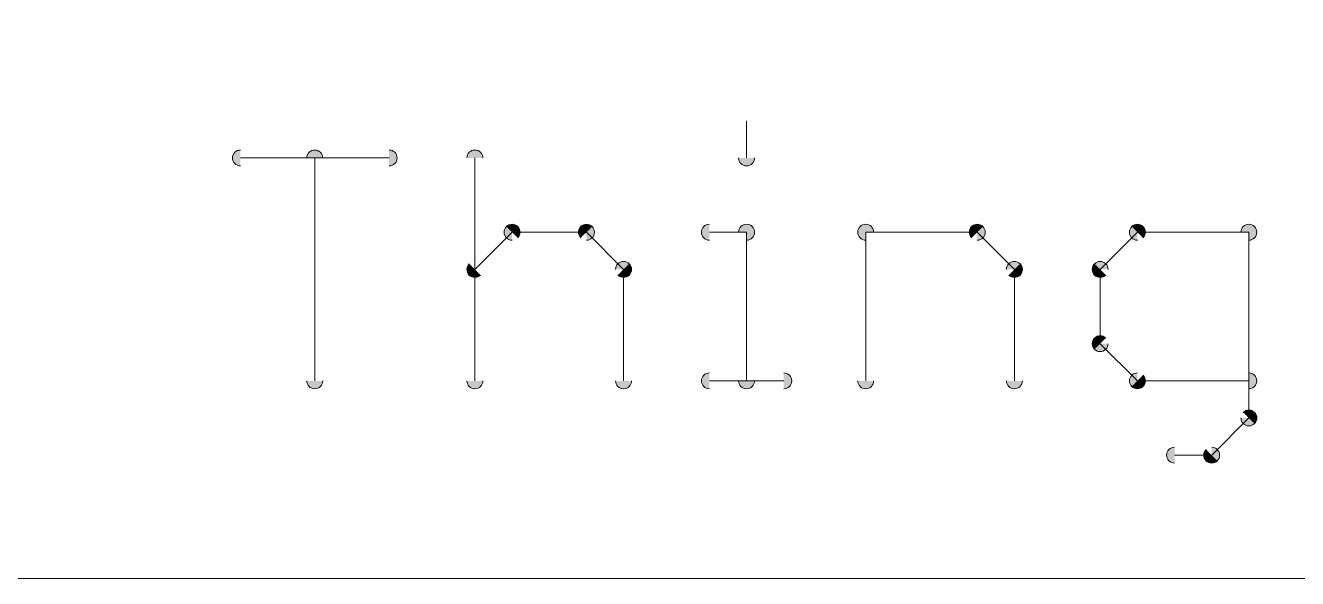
# Model space of a CAD drawing. Header units: inches. Extents: x 30.7 to 71.3, y 18.2 to 83.4.
# Drawn here: x 37.92 to 45.16, y 18.16 to 21.32 of the extents above; entities that cross this region are included whole.
import ezdxf

# ---------------------------------------------------------------- set-up
doc = ezdxf.new("R2010")
doc.units = ezdxf.units.IN
doc.header["$MEASUREMENT"] = 0
doc.layers.add('board outline', color=7, linetype='Continuous')
doc.layers.add('Layer 7', color=7, linetype='Continuous')

# ---------------------------------------------------------------- blocks, each defined once
blk = doc.blocks.new('block 53')
at = {"layer": 'Layer 7', "color": 231, "lineweight": 9, "true_color": 0xf78bb7}
blk.add_lwpolyline([(39.5645, 19.2892), (39.5645, 20.5599)], dxfattribs=at)
blk = doc.blocks.new('block 54')
at = {"layer": 'Layer 7', "true_color": 0xf78bb7}
h = blk.add_hatch(color=231, dxfattribs=at)
h.dxf.hatch_style = 2
edge = h.paths.add_edge_path()
edge.add_spline(control_points=[(39.6098, 20.5599), (39.6098, 20.5849), (39.5895, 20.6052), (39.5645, 20.6052), (39.5395, 20.6052), (39.5192, 20.5849), (39.5192, 20.5599)], knot_values=[0, 0, 0, 0, 0.352778, 0.352778, 0.352778, 0.705556, 0.705556, 0.705556, 0.705556], degree=3, periodic=0)
edge.add_line((39.5192, 20.5599), (39.6098, 20.5599))
at = {"layer": 'Layer 7', "color": 231, "lineweight": 9, "true_color": 0xf78bb7}
blk.add_open_spline([(39.6098, 20.5599), (39.6098, 20.5849), (39.5895, 20.6052), (39.5645, 20.6052), (39.5395, 20.6052), (39.5192, 20.5849), (39.5192, 20.5599)], degree=3, knots=[0, 0, 0, 0, 1, 1, 1, 2, 2, 2, 2], dxfattribs=at)
blk = doc.blocks.new('block 55')
at = {"layer": 'Layer 7', "true_color": 0xf78bb7}
h = blk.add_hatch(color=231, dxfattribs=at)
h.dxf.hatch_style = 2
edge = h.paths.add_edge_path()
edge.add_spline(control_points=[(39.5192, 19.2892), (39.5192, 19.2642), (39.5395, 19.2439), (39.5645, 19.2439), (39.5895, 19.2439), (39.6098, 19.2642), (39.6098, 19.2892)], knot_values=[0, 0, 0, 0, 0.352778, 0.352778, 0.352778, 0.705556, 0.705556, 0.705556, 0.705556], degree=3, periodic=0)
edge.add_line((39.6098, 19.2892), (39.5192, 19.2892))
at = {"layer": 'Layer 7', "color": 231, "lineweight": 9, "true_color": 0xf78bb7}
blk.add_open_spline([(39.5192, 19.2892), (39.5192, 19.2642), (39.5395, 19.2439), (39.5645, 19.2439), (39.5895, 19.2439), (39.6098, 19.2642), (39.6098, 19.2892)], degree=3, knots=[0, 0, 0, 0, 1, 1, 1, 2, 2, 2, 2], dxfattribs=at)
blk = doc.blocks.new('block 56')
at = {"layer": 'Layer 7', "color": 231, "lineweight": 9, "true_color": 0xf78bb7}
blk.add_lwpolyline([(39.1409, 20.5599), (39.9881, 20.5599)], dxfattribs=at)
blk = doc.blocks.new('block 57')
at = {"layer": 'Layer 7', "true_color": 0xf78bb7}
h = blk.add_hatch(color=231, dxfattribs=at)
h.dxf.hatch_style = 2
edge = h.paths.add_edge_path()
edge.add_spline(control_points=[(39.9881, 20.5145), (40.0131, 20.5145), (40.0334, 20.5348), (40.0334, 20.5599), (40.0334, 20.5849), (40.0131, 20.6052), (39.9881, 20.6052)], knot_values=[0, 0, 0, 0, 0.352778, 0.352778, 0.352778, 0.705556, 0.705556, 0.705556, 0.705556], degree=3, periodic=0)
edge.add_line((39.9881, 20.6052), (39.9881, 20.5145))
at = {"layer": 'Layer 7', "color": 231, "lineweight": 9, "true_color": 0xf78bb7}
blk.add_open_spline([(39.9881, 20.5145), (40.0131, 20.5145), (40.0334, 20.5348), (40.0334, 20.5599), (40.0334, 20.5849), (40.0131, 20.6052), (39.9881, 20.6052)], degree=3, knots=[0, 0, 0, 0, 1, 1, 1, 2, 2, 2, 2], dxfattribs=at)
blk = doc.blocks.new('block 58')
at = {"layer": 'Layer 7', "true_color": 0xf78bb7}
h = blk.add_hatch(color=231, dxfattribs=at)
h.dxf.hatch_style = 2
edge = h.paths.add_edge_path()
edge.add_spline(control_points=[(39.1409, 20.6052), (39.1159, 20.6052), (39.0956, 20.5849), (39.0956, 20.5599), (39.0956, 20.5348), (39.1159, 20.5145), (39.1409, 20.5145)], knot_values=[0, 0, 0, 0, 0.352778, 0.352778, 0.352778, 0.705556, 0.705556, 0.705556, 0.705556], degree=3, periodic=0)
edge.add_line((39.1409, 20.5145), (39.1409, 20.6052))
at = {"layer": 'Layer 7', "color": 231, "lineweight": 9, "true_color": 0xf78bb7}
blk.add_open_spline([(39.1409, 20.6052), (39.1159, 20.6052), (39.0956, 20.5849), (39.0956, 20.5599), (39.0956, 20.5348), (39.1159, 20.5145), (39.1409, 20.5145)], degree=3, knots=[0, 0, 0, 0, 1, 1, 1, 2, 2, 2, 2], dxfattribs=at)
blk = doc.blocks.new('block 59')
at = {"layer": 'Layer 7', "color": 231, "lineweight": 9, "true_color": 0xf78bb7}
blk.add_lwpolyline([(40.4769, 20.5599), (40.4769, 19.2892)], dxfattribs=at)
blk = doc.blocks.new('block 60')
at = {"layer": 'Layer 7', "true_color": 0xf78bb7}
h = blk.add_hatch(color=231, dxfattribs=at)
h.dxf.hatch_style = 2
edge = h.paths.add_edge_path()
edge.add_spline(control_points=[(40.4316, 19.2892), (40.4316, 19.2642), (40.4519, 19.2439), (40.4769, 19.2439), (40.502, 19.2439), (40.5223, 19.2642), (40.5223, 19.2892)], knot_values=[0, 0, 0, 0, 0.352778, 0.352778, 0.352778, 0.705556, 0.705556, 0.705556, 0.705556], degree=3, periodic=0)
edge.add_line((40.5223, 19.2892), (40.4316, 19.2892))
at = {"layer": 'Layer 7', "color": 231, "lineweight": 9, "true_color": 0xf78bb7}
blk.add_open_spline([(40.4316, 19.2892), (40.4316, 19.2642), (40.4519, 19.2439), (40.4769, 19.2439), (40.502, 19.2439), (40.5223, 19.2642), (40.5223, 19.2892)], degree=3, knots=[0, 0, 0, 0, 1, 1, 1, 2, 2, 2, 2], dxfattribs=at)
blk = doc.blocks.new('block 61')
at = {"layer": 'Layer 7', "true_color": 0xf78bb7}
h = blk.add_hatch(color=231, dxfattribs=at)
h.dxf.hatch_style = 2
edge = h.paths.add_edge_path()
edge.add_spline(control_points=[(40.5223, 20.5599), (40.5223, 20.5849), (40.502, 20.6052), (40.4769, 20.6052), (40.4519, 20.6052), (40.4316, 20.5849), (40.4316, 20.5599)], knot_values=[0, 0, 0, 0, 0.352778, 0.352778, 0.352778, 0.705556, 0.705556, 0.705556, 0.705556], degree=3, periodic=0)
edge.add_line((40.4316, 20.5599), (40.5223, 20.5599))
at = {"layer": 'Layer 7', "color": 231, "lineweight": 9, "true_color": 0xf78bb7}
blk.add_open_spline([(40.5223, 20.5599), (40.5223, 20.5849), (40.502, 20.6052), (40.4769, 20.6052), (40.4519, 20.6052), (40.4316, 20.5849), (40.4316, 20.5599)], degree=3, knots=[0, 0, 0, 0, 1, 1, 1, 2, 2, 2, 2], dxfattribs=at)
blk = doc.blocks.new('block 62')
at = {"layer": 'Layer 7', "color": 231, "lineweight": 9, "true_color": 0xf78bb7}
blk.add_lwpolyline([(40.4769, 19.9246), (40.6887, 20.1363)], dxfattribs=at)
blk = doc.blocks.new('block 63')
at = {"layer": 'Layer 7', "true_color": 0xf78bb7}
h = blk.add_hatch(color=231, dxfattribs=at)
h.dxf.hatch_style = 2
edge = h.paths.add_edge_path()
edge.add_spline(control_points=[(40.7208, 20.1042), (40.7385, 20.1219), (40.7385, 20.1507), (40.7208, 20.1684), (40.7031, 20.1861), (40.6744, 20.1861), (40.6567, 20.1684)], knot_values=[0, 0, 0, 0, 0.352778, 0.352778, 0.352778, 0.705556, 0.705556, 0.705556, 0.705556], degree=3, periodic=0)
edge.add_line((40.6567, 20.1684), (40.7208, 20.1042))
at = {"layer": 'Layer 7', "color": 231, "lineweight": 9, "true_color": 0xf78bb7}
blk.add_open_spline([(40.7208, 20.1042), (40.7385, 20.1219), (40.7385, 20.1507), (40.7208, 20.1684), (40.7031, 20.1861), (40.6744, 20.1861), (40.6567, 20.1684)], degree=3, knots=[0, 0, 0, 0, 1, 1, 1, 2, 2, 2, 2], dxfattribs=at)
blk = doc.blocks.new('block 64')
at = {"layer": 'Layer 7', "true_color": 0xf78bb7}
h = blk.add_hatch(color=231, dxfattribs=at)
h.dxf.hatch_style = 2
edge = h.paths.add_edge_path()
edge.add_spline(control_points=[(40.4449, 19.9566), (40.4272, 19.9389), (40.4272, 19.9102), (40.4449, 19.8925), (40.4626, 19.8748), (40.4913, 19.8748), (40.509, 19.8925)], knot_values=[0, 0, 0, 0, 0.352778, 0.352778, 0.352778, 0.705556, 0.705556, 0.705556, 0.705556], degree=3, periodic=0)
edge.add_line((40.509, 19.8925), (40.4449, 19.9566))
at = {"layer": 'Layer 7', "color": 231, "lineweight": 9, "true_color": 0xf78bb7}
blk.add_open_spline([(40.4449, 19.9566), (40.4272, 19.9389), (40.4272, 19.9102), (40.4449, 19.8925), (40.4626, 19.8748), (40.4913, 19.8748), (40.509, 19.8925)], degree=3, knots=[0, 0, 0, 0, 1, 1, 1, 2, 2, 2, 2], dxfattribs=at)
blk = doc.blocks.new('block 65')
at = {"layer": 'Layer 7', "color": 231, "lineweight": 9, "true_color": 0xf78bb7}
blk.add_lwpolyline([(40.6887, 20.1363), (41.1123, 20.1363)], dxfattribs=at)
blk = doc.blocks.new('block 66')
at = {"layer": 'Layer 7', "true_color": 0xf78bb7}
h = blk.add_hatch(color=231, dxfattribs=at)
h.dxf.hatch_style = 2
edge = h.paths.add_edge_path()
edge.add_spline(control_points=[(41.1123, 20.091), (41.1374, 20.091), (41.1577, 20.1113), (41.1577, 20.1363), (41.1577, 20.1613), (41.1374, 20.1816), (41.1123, 20.1816)], knot_values=[0, 0, 0, 0, 0.352778, 0.352778, 0.352778, 0.705556, 0.705556, 0.705556, 0.705556], degree=3, periodic=0)
edge.add_line((41.1123, 20.1816), (41.1123, 20.091))
at = {"layer": 'Layer 7', "color": 231, "lineweight": 9, "true_color": 0xf78bb7}
blk.add_open_spline([(41.1123, 20.091), (41.1374, 20.091), (41.1577, 20.1113), (41.1577, 20.1363), (41.1577, 20.1613), (41.1374, 20.1816), (41.1123, 20.1816)], degree=3, knots=[0, 0, 0, 0, 1, 1, 1, 2, 2, 2, 2], dxfattribs=at)
blk = doc.blocks.new('block 67')
at = {"layer": 'Layer 7', "true_color": 0xf78bb7}
h = blk.add_hatch(color=231, dxfattribs=at)
h.dxf.hatch_style = 2
edge = h.paths.add_edge_path()
edge.add_spline(control_points=[(40.6887, 20.1816), (40.6637, 20.1816), (40.6434, 20.1613), (40.6434, 20.1363), (40.6434, 20.1113), (40.6637, 20.091), (40.6887, 20.091)], knot_values=[0, 0, 0, 0, 0.352778, 0.352778, 0.352778, 0.705556, 0.705556, 0.705556, 0.705556], degree=3, periodic=0)
edge.add_line((40.6887, 20.091), (40.6887, 20.1816))
at = {"layer": 'Layer 7', "color": 231, "lineweight": 9, "true_color": 0xf78bb7}
blk.add_open_spline([(40.6887, 20.1816), (40.6637, 20.1816), (40.6434, 20.1613), (40.6434, 20.1363), (40.6434, 20.1113), (40.6637, 20.091), (40.6887, 20.091)], degree=3, knots=[0, 0, 0, 0, 1, 1, 1, 2, 2, 2, 2], dxfattribs=at)
blk = doc.blocks.new('block 68')
at = {"layer": 'Layer 7', "color": 231, "lineweight": 9, "true_color": 0xf78bb7}
blk.add_lwpolyline([(41.1123, 20.1363), (41.3241, 19.9246)], dxfattribs=at)
blk = doc.blocks.new('block 69')
at = {"layer": 'Layer 7', "true_color": 0xf78bb7}
h = blk.add_hatch(color=231, dxfattribs=at)
h.dxf.hatch_style = 2
edge = h.paths.add_edge_path()
edge.add_spline(control_points=[(41.292, 19.8925), (41.3097, 19.8748), (41.3385, 19.8748), (41.3562, 19.8925), (41.3739, 19.9102), (41.3739, 19.9389), (41.3562, 19.9566)], knot_values=[0, 0, 0, 0, 0.352778, 0.352778, 0.352778, 0.705556, 0.705556, 0.705556, 0.705556], degree=3, periodic=0)
edge.add_line((41.3562, 19.9566), (41.292, 19.8925))
at = {"layer": 'Layer 7', "color": 231, "lineweight": 9, "true_color": 0xf78bb7}
blk.add_open_spline([(41.292, 19.8925), (41.3097, 19.8748), (41.3385, 19.8748), (41.3562, 19.8925), (41.3739, 19.9102), (41.3739, 19.9389), (41.3562, 19.9566)], degree=3, knots=[0, 0, 0, 0, 1, 1, 1, 2, 2, 2, 2], dxfattribs=at)
blk = doc.blocks.new('block 70')
at = {"layer": 'Layer 7', "true_color": 0xf78bb7}
h = blk.add_hatch(color=231, dxfattribs=at)
h.dxf.hatch_style = 2
edge = h.paths.add_edge_path()
edge.add_spline(control_points=[(41.1444, 20.1684), (41.1267, 20.1861), (41.098, 20.1861), (41.0802, 20.1684), (41.0625, 20.1507), (41.0625, 20.1219), (41.0802, 20.1042)], knot_values=[0, 0, 0, 0, 0.352778, 0.352778, 0.352778, 0.705556, 0.705556, 0.705556, 0.705556], degree=3, periodic=0)
edge.add_line((41.0802, 20.1042), (41.1444, 20.1684))
at = {"layer": 'Layer 7', "color": 231, "lineweight": 9, "true_color": 0xf78bb7}
blk.add_open_spline([(41.1444, 20.1684), (41.1267, 20.1861), (41.098, 20.1861), (41.0802, 20.1684), (41.0625, 20.1507), (41.0625, 20.1219), (41.0802, 20.1042)], degree=3, knots=[0, 0, 0, 0, 1, 1, 1, 2, 2, 2, 2], dxfattribs=at)
blk = doc.blocks.new('block 71')
at = {"layer": 'Layer 7', "color": 231, "lineweight": 9, "true_color": 0xf78bb7}
blk.add_lwpolyline([(41.3241, 19.9246), (41.3241, 19.2892)], dxfattribs=at)
blk = doc.blocks.new('block 72')
at = {"layer": 'Layer 7', "true_color": 0xf78bb7}
h = blk.add_hatch(color=231, dxfattribs=at)
h.dxf.hatch_style = 2
edge = h.paths.add_edge_path()
edge.add_spline(control_points=[(41.2788, 19.2892), (41.2788, 19.2642), (41.2991, 19.2439), (41.3241, 19.2439), (41.3491, 19.2439), (41.3694, 19.2642), (41.3694, 19.2892)], knot_values=[0, 0, 0, 0, 0.352778, 0.352778, 0.352778, 0.705556, 0.705556, 0.705556, 0.705556], degree=3, periodic=0)
edge.add_line((41.3694, 19.2892), (41.2788, 19.2892))
at = {"layer": 'Layer 7', "color": 231, "lineweight": 9, "true_color": 0xf78bb7}
blk.add_open_spline([(41.2788, 19.2892), (41.2788, 19.2642), (41.2991, 19.2439), (41.3241, 19.2439), (41.3491, 19.2439), (41.3694, 19.2642), (41.3694, 19.2892)], degree=3, knots=[0, 0, 0, 0, 1, 1, 1, 2, 2, 2, 2], dxfattribs=at)
blk = doc.blocks.new('block 73')
at = {"layer": 'Layer 7', "true_color": 0xf78bb7}
h = blk.add_hatch(color=231, dxfattribs=at)
h.dxf.hatch_style = 2
edge = h.paths.add_edge_path()
edge.add_spline(control_points=[(41.3694, 19.9246), (41.3694, 19.9496), (41.3491, 19.9699), (41.3241, 19.9699), (41.2991, 19.9699), (41.2788, 19.9496), (41.2788, 19.9246)], knot_values=[0, 0, 0, 0, 0.352778, 0.352778, 0.352778, 0.705556, 0.705556, 0.705556, 0.705556], degree=3, periodic=0)
edge.add_line((41.2788, 19.9246), (41.3694, 19.9246))
at = {"layer": 'Layer 7', "color": 231, "lineweight": 9, "true_color": 0xf78bb7}
blk.add_open_spline([(41.3694, 19.9246), (41.3694, 19.9496), (41.3491, 19.9699), (41.3241, 19.9699), (41.2991, 19.9699), (41.2788, 19.9496), (41.2788, 19.9246)], degree=3, knots=[0, 0, 0, 0, 1, 1, 1, 2, 2, 2, 2], dxfattribs=at)
blk = doc.blocks.new('block 74')
at = {"layer": 'Layer 7', "color": 231, "lineweight": 9, "true_color": 0xf78bb7}
blk.add_lwpolyline([(41.813, 20.1363), (42.0248, 20.1363)], dxfattribs=at)
blk = doc.blocks.new('block 75')
at = {"layer": 'Layer 7', "true_color": 0xf78bb7}
h = blk.add_hatch(color=231, dxfattribs=at)
h.dxf.hatch_style = 2
edge = h.paths.add_edge_path()
edge.add_spline(control_points=[(42.0248, 20.091), (42.0499, 20.091), (42.0702, 20.1113), (42.0702, 20.1363), (42.0702, 20.1613), (42.0499, 20.1816), (42.0248, 20.1816)], knot_values=[0, 0, 0, 0, 0.352778, 0.352778, 0.352778, 0.705556, 0.705556, 0.705556, 0.705556], degree=3, periodic=0)
edge.add_line((42.0248, 20.1816), (42.0248, 20.091))
at = {"layer": 'Layer 7', "color": 231, "lineweight": 9, "true_color": 0xf78bb7}
blk.add_open_spline([(42.0248, 20.091), (42.0499, 20.091), (42.0702, 20.1113), (42.0702, 20.1363), (42.0702, 20.1613), (42.0499, 20.1816), (42.0248, 20.1816)], degree=3, knots=[0, 0, 0, 0, 1, 1, 1, 2, 2, 2, 2], dxfattribs=at)
blk = doc.blocks.new('block 76')
at = {"layer": 'Layer 7', "true_color": 0xf78bb7}
h = blk.add_hatch(color=231, dxfattribs=at)
h.dxf.hatch_style = 2
edge = h.paths.add_edge_path()
edge.add_spline(control_points=[(41.813, 20.1816), (41.788, 20.1816), (41.7677, 20.1613), (41.7677, 20.1363), (41.7677, 20.1113), (41.788, 20.091), (41.813, 20.091)], knot_values=[0, 0, 0, 0, 0.352778, 0.352778, 0.352778, 0.705556, 0.705556, 0.705556, 0.705556], degree=3, periodic=0)
edge.add_line((41.813, 20.091), (41.813, 20.1816))
at = {"layer": 'Layer 7', "color": 231, "lineweight": 9, "true_color": 0xf78bb7}
blk.add_open_spline([(41.813, 20.1816), (41.788, 20.1816), (41.7677, 20.1613), (41.7677, 20.1363), (41.7677, 20.1113), (41.788, 20.091), (41.813, 20.091)], degree=3, knots=[0, 0, 0, 0, 1, 1, 1, 2, 2, 2, 2], dxfattribs=at)
blk = doc.blocks.new('block 77')
at = {"layer": 'Layer 7', "color": 231, "lineweight": 9, "true_color": 0xf78bb7}
blk.add_lwpolyline([(42.0248, 20.1363), (42.0248, 19.2892)], dxfattribs=at)
blk = doc.blocks.new('block 78')
at = {"layer": 'Layer 7', "true_color": 0xf78bb7}
h = blk.add_hatch(color=231, dxfattribs=at)
h.dxf.hatch_style = 2
edge = h.paths.add_edge_path()
edge.add_spline(control_points=[(41.9795, 19.2892), (41.9795, 19.2642), (41.9998, 19.2439), (42.0248, 19.2439), (42.0499, 19.2439), (42.0702, 19.2642), (42.0702, 19.2892)], knot_values=[0, 0, 0, 0, 0.352778, 0.352778, 0.352778, 0.705556, 0.705556, 0.705556, 0.705556], degree=3, periodic=0)
edge.add_line((42.0702, 19.2892), (41.9795, 19.2892))
at = {"layer": 'Layer 7', "color": 231, "lineweight": 9, "true_color": 0xf78bb7}
blk.add_open_spline([(41.9795, 19.2892), (41.9795, 19.2642), (41.9998, 19.2439), (42.0248, 19.2439), (42.0499, 19.2439), (42.0702, 19.2642), (42.0702, 19.2892)], degree=3, knots=[0, 0, 0, 0, 1, 1, 1, 2, 2, 2, 2], dxfattribs=at)
blk = doc.blocks.new('block 79')
at = {"layer": 'Layer 7', "true_color": 0xf78bb7}
h = blk.add_hatch(color=231, dxfattribs=at)
h.dxf.hatch_style = 2
edge = h.paths.add_edge_path()
edge.add_spline(control_points=[(42.0702, 20.1363), (42.0702, 20.1613), (42.0499, 20.1816), (42.0248, 20.1816), (41.9998, 20.1816), (41.9795, 20.1613), (41.9795, 20.1363)], knot_values=[0, 0, 0, 0, 0.352778, 0.352778, 0.352778, 0.705556, 0.705556, 0.705556, 0.705556], degree=3, periodic=0)
edge.add_line((41.9795, 20.1363), (42.0702, 20.1363))
at = {"layer": 'Layer 7', "color": 231, "lineweight": 9, "true_color": 0xf78bb7}
blk.add_open_spline([(42.0702, 20.1363), (42.0702, 20.1613), (42.0499, 20.1816), (42.0248, 20.1816), (41.9998, 20.1816), (41.9795, 20.1613), (41.9795, 20.1363)], degree=3, knots=[0, 0, 0, 0, 1, 1, 1, 2, 2, 2, 2], dxfattribs=at)
blk = doc.blocks.new('block 80')
at = {"layer": 'Layer 7', "color": 231, "lineweight": 9, "true_color": 0xf78bb7}
blk.add_lwpolyline([(41.813, 19.2892), (42.2366, 19.2892)], dxfattribs=at)
blk = doc.blocks.new('block 81')
at = {"layer": 'Layer 7', "true_color": 0xf78bb7}
h = blk.add_hatch(color=231, dxfattribs=at)
h.dxf.hatch_style = 2
edge = h.paths.add_edge_path()
edge.add_spline(control_points=[(42.2366, 19.2439), (42.2617, 19.2439), (42.282, 19.2642), (42.282, 19.2892), (42.282, 19.3142), (42.2617, 19.3345), (42.2366, 19.3345)], knot_values=[0, 0, 0, 0, 0.352778, 0.352778, 0.352778, 0.705556, 0.705556, 0.705556, 0.705556], degree=3, periodic=0)
edge.add_line((42.2366, 19.3345), (42.2366, 19.2439))
at = {"layer": 'Layer 7', "color": 231, "lineweight": 9, "true_color": 0xf78bb7}
blk.add_open_spline([(42.2366, 19.2439), (42.2617, 19.2439), (42.282, 19.2642), (42.282, 19.2892), (42.282, 19.3142), (42.2617, 19.3345), (42.2366, 19.3345)], degree=3, knots=[0, 0, 0, 0, 1, 1, 1, 2, 2, 2, 2], dxfattribs=at)
blk = doc.blocks.new('block 82')
at = {"layer": 'Layer 7', "true_color": 0xf78bb7}
h = blk.add_hatch(color=231, dxfattribs=at)
h.dxf.hatch_style = 2
edge = h.paths.add_edge_path()
edge.add_spline(control_points=[(41.813, 19.3345), (41.788, 19.3345), (41.7677, 19.3142), (41.7677, 19.2892), (41.7677, 19.2642), (41.788, 19.2439), (41.813, 19.2439)], knot_values=[0, 0, 0, 0, 0.352778, 0.352778, 0.352778, 0.705556, 0.705556, 0.705556, 0.705556], degree=3, periodic=0)
edge.add_line((41.813, 19.2439), (41.813, 19.3345))
at = {"layer": 'Layer 7', "color": 231, "lineweight": 9, "true_color": 0xf78bb7}
blk.add_open_spline([(41.813, 19.3345), (41.788, 19.3345), (41.7677, 19.3142), (41.7677, 19.2892), (41.7677, 19.2642), (41.788, 19.2439), (41.813, 19.2439)], degree=3, knots=[0, 0, 0, 0, 1, 1, 1, 2, 2, 2, 2], dxfattribs=at)
blk = doc.blocks.new('block 83')
at = {"layer": 'Layer 7', "color": 231, "lineweight": 9, "true_color": 0xf78bb7}
blk.add_lwpolyline([(42.0248, 20.7717), (42.0248, 20.5599)], dxfattribs=at)
blk = doc.blocks.new('block 84')
at = {"layer": 'Layer 7', "true_color": 0xf78bb7}
h = blk.add_hatch(color=231, dxfattribs=at)
h.dxf.hatch_style = 2
edge = h.paths.add_edge_path()
edge.add_spline(control_points=[(41.9795, 20.5599), (41.9795, 20.5348), (41.9998, 20.5145), (42.0248, 20.5145), (42.0499, 20.5145), (42.0702, 20.5348), (42.0702, 20.5599)], knot_values=[0, 0, 0, 0, 0.352778, 0.352778, 0.352778, 0.705556, 0.705556, 0.705556, 0.705556], degree=3, periodic=0)
edge.add_line((42.0702, 20.5599), (41.9795, 20.5599))
at = {"layer": 'Layer 7', "color": 231, "lineweight": 9, "true_color": 0xf78bb7}
blk.add_open_spline([(41.9795, 20.5599), (41.9795, 20.5348), (41.9998, 20.5145), (42.0248, 20.5145), (42.0499, 20.5145), (42.0702, 20.5348), (42.0702, 20.5599)], degree=3, knots=[0, 0, 0, 0, 1, 1, 1, 2, 2, 2, 2], dxfattribs=at)
blk = doc.blocks.new('block 85')
at = {"layer": 'Layer 7', "color": 231, "lineweight": 9, "true_color": 0xf78bb7}
blk.add_lwpolyline([(42.7037, 19.2892), (42.7037, 20.1363)], dxfattribs=at)
blk = doc.blocks.new('block 86')
at = {"layer": 'Layer 7', "true_color": 0xf78bb7}
h = blk.add_hatch(color=231, dxfattribs=at)
h.dxf.hatch_style = 2
edge = h.paths.add_edge_path()
edge.add_spline(control_points=[(42.749, 20.1363), (42.749, 20.1613), (42.7287, 20.1816), (42.7037, 20.1816), (42.6786, 20.1816), (42.6583, 20.1613), (42.6583, 20.1363)], knot_values=[0, 0, 0, 0, 0.352778, 0.352778, 0.352778, 0.705556, 0.705556, 0.705556, 0.705556], degree=3, periodic=0)
edge.add_line((42.6583, 20.1363), (42.749, 20.1363))
at = {"layer": 'Layer 7', "color": 231, "lineweight": 9, "true_color": 0xf78bb7}
blk.add_open_spline([(42.749, 20.1363), (42.749, 20.1613), (42.7287, 20.1816), (42.7037, 20.1816), (42.6786, 20.1816), (42.6583, 20.1613), (42.6583, 20.1363)], degree=3, knots=[0, 0, 0, 0, 1, 1, 1, 2, 2, 2, 2], dxfattribs=at)
blk = doc.blocks.new('block 87')
at = {"layer": 'Layer 7', "true_color": 0xf78bb7}
h = blk.add_hatch(color=231, dxfattribs=at)
h.dxf.hatch_style = 2
edge = h.paths.add_edge_path()
edge.add_spline(control_points=[(42.6583, 19.2892), (42.6583, 19.2642), (42.6786, 19.2439), (42.7037, 19.2439), (42.7287, 19.2439), (42.749, 19.2642), (42.749, 19.2892)], knot_values=[0, 0, 0, 0, 0.352778, 0.352778, 0.352778, 0.705556, 0.705556, 0.705556, 0.705556], degree=3, periodic=0)
edge.add_line((42.749, 19.2892), (42.6583, 19.2892))
at = {"layer": 'Layer 7', "color": 231, "lineweight": 9, "true_color": 0xf78bb7}
blk.add_open_spline([(42.6583, 19.2892), (42.6583, 19.2642), (42.6786, 19.2439), (42.7037, 19.2439), (42.7287, 19.2439), (42.749, 19.2642), (42.749, 19.2892)], degree=3, knots=[0, 0, 0, 0, 1, 1, 1, 2, 2, 2, 2], dxfattribs=at)
blk = doc.blocks.new('block 88')
at = {"layer": 'Layer 7', "color": 231, "lineweight": 9, "true_color": 0xf78bb7}
blk.add_lwpolyline([(42.7037, 20.1363), (43.3391, 20.1363)], dxfattribs=at)
blk = doc.blocks.new('block 89')
at = {"layer": 'Layer 7', "true_color": 0xf78bb7}
h = blk.add_hatch(color=231, dxfattribs=at)
h.dxf.hatch_style = 2
edge = h.paths.add_edge_path()
edge.add_spline(control_points=[(43.3391, 20.091), (43.3641, 20.091), (43.3844, 20.1113), (43.3844, 20.1363), (43.3844, 20.1613), (43.3641, 20.1816), (43.3391, 20.1816)], knot_values=[0, 0, 0, 0, 0.352778, 0.352778, 0.352778, 0.705556, 0.705556, 0.705556, 0.705556], degree=3, periodic=0)
edge.add_line((43.3391, 20.1816), (43.3391, 20.091))
at = {"layer": 'Layer 7', "color": 231, "lineweight": 9, "true_color": 0xf78bb7}
blk.add_open_spline([(43.3391, 20.091), (43.3641, 20.091), (43.3844, 20.1113), (43.3844, 20.1363), (43.3844, 20.1613), (43.3641, 20.1816), (43.3391, 20.1816)], degree=3, knots=[0, 0, 0, 0, 1, 1, 1, 2, 2, 2, 2], dxfattribs=at)
blk = doc.blocks.new('block 90')
at = {"layer": 'Layer 7', "true_color": 0xf78bb7}
h = blk.add_hatch(color=231, dxfattribs=at)
h.dxf.hatch_style = 2
edge = h.paths.add_edge_path()
edge.add_spline(control_points=[(42.7037, 20.1816), (42.6786, 20.1816), (42.6583, 20.1613), (42.6583, 20.1363), (42.6583, 20.1113), (42.6786, 20.091), (42.7037, 20.091)], knot_values=[0, 0, 0, 0, 0.352778, 0.352778, 0.352778, 0.705556, 0.705556, 0.705556, 0.705556], degree=3, periodic=0)
edge.add_line((42.7037, 20.091), (42.7037, 20.1816))
at = {"layer": 'Layer 7', "color": 231, "lineweight": 9, "true_color": 0xf78bb7}
blk.add_open_spline([(42.7037, 20.1816), (42.6786, 20.1816), (42.6583, 20.1613), (42.6583, 20.1363), (42.6583, 20.1113), (42.6786, 20.091), (42.7037, 20.091)], degree=3, knots=[0, 0, 0, 0, 1, 1, 1, 2, 2, 2, 2], dxfattribs=at)
blk = doc.blocks.new('block 91')
at = {"layer": 'Layer 7', "color": 231, "lineweight": 9, "true_color": 0xf78bb7}
blk.add_lwpolyline([(43.3391, 20.1363), (43.5508, 19.9246)], dxfattribs=at)
blk = doc.blocks.new('block 92')
at = {"layer": 'Layer 7', "true_color": 0xf78bb7}
h = blk.add_hatch(color=231, dxfattribs=at)
h.dxf.hatch_style = 2
edge = h.paths.add_edge_path()
edge.add_spline(control_points=[(43.5188, 19.8925), (43.5365, 19.8748), (43.5652, 19.8748), (43.5829, 19.8925), (43.6006, 19.9102), (43.6006, 19.9389), (43.5829, 19.9566)], knot_values=[0, 0, 0, 0, 0.352778, 0.352778, 0.352778, 0.705556, 0.705556, 0.705556, 0.705556], degree=3, periodic=0)
edge.add_line((43.5829, 19.9566), (43.5188, 19.8925))
at = {"layer": 'Layer 7', "color": 231, "lineweight": 9, "true_color": 0xf78bb7}
blk.add_open_spline([(43.5188, 19.8925), (43.5365, 19.8748), (43.5652, 19.8748), (43.5829, 19.8925), (43.6006, 19.9102), (43.6006, 19.9389), (43.5829, 19.9566)], degree=3, knots=[0, 0, 0, 0, 1, 1, 1, 2, 2, 2, 2], dxfattribs=at)
blk = doc.blocks.new('block 93')
at = {"layer": 'Layer 7', "true_color": 0xf78bb7}
h = blk.add_hatch(color=231, dxfattribs=at)
h.dxf.hatch_style = 2
edge = h.paths.add_edge_path()
edge.add_spline(control_points=[(43.3711, 20.1684), (43.3534, 20.1861), (43.3247, 20.1861), (43.307, 20.1684), (43.2893, 20.1507), (43.2893, 20.1219), (43.307, 20.1042)], knot_values=[0, 0, 0, 0, 0.352778, 0.352778, 0.352778, 0.705556, 0.705556, 0.705556, 0.705556], degree=3, periodic=0)
edge.add_line((43.307, 20.1042), (43.3711, 20.1684))
at = {"layer": 'Layer 7', "color": 231, "lineweight": 9, "true_color": 0xf78bb7}
blk.add_open_spline([(43.3711, 20.1684), (43.3534, 20.1861), (43.3247, 20.1861), (43.307, 20.1684), (43.2893, 20.1507), (43.2893, 20.1219), (43.307, 20.1042)], degree=3, knots=[0, 0, 0, 0, 1, 1, 1, 2, 2, 2, 2], dxfattribs=at)
blk = doc.blocks.new('block 94')
at = {"layer": 'Layer 7', "color": 231, "lineweight": 9, "true_color": 0xf78bb7}
blk.add_lwpolyline([(43.5508, 19.9246), (43.5508, 19.2892)], dxfattribs=at)
blk = doc.blocks.new('block 95')
at = {"layer": 'Layer 7', "true_color": 0xf78bb7}
h = blk.add_hatch(color=231, dxfattribs=at)
h.dxf.hatch_style = 2
edge = h.paths.add_edge_path()
edge.add_spline(control_points=[(43.5055, 19.2892), (43.5055, 19.2642), (43.5258, 19.2439), (43.5508, 19.2439), (43.5759, 19.2439), (43.5962, 19.2642), (43.5962, 19.2892)], knot_values=[0, 0, 0, 0, 0.352778, 0.352778, 0.352778, 0.705556, 0.705556, 0.705556, 0.705556], degree=3, periodic=0)
edge.add_line((43.5962, 19.2892), (43.5055, 19.2892))
at = {"layer": 'Layer 7', "color": 231, "lineweight": 9, "true_color": 0xf78bb7}
blk.add_open_spline([(43.5055, 19.2892), (43.5055, 19.2642), (43.5258, 19.2439), (43.5508, 19.2439), (43.5759, 19.2439), (43.5962, 19.2642), (43.5962, 19.2892)], degree=3, knots=[0, 0, 0, 0, 1, 1, 1, 2, 2, 2, 2], dxfattribs=at)
blk = doc.blocks.new('block 96')
at = {"layer": 'Layer 7', "true_color": 0xf78bb7}
h = blk.add_hatch(color=231, dxfattribs=at)
h.dxf.hatch_style = 2
edge = h.paths.add_edge_path()
edge.add_spline(control_points=[(43.5962, 19.9246), (43.5962, 19.9496), (43.5759, 19.9699), (43.5508, 19.9699), (43.5258, 19.9699), (43.5055, 19.9496), (43.5055, 19.9246)], knot_values=[0, 0, 0, 0, 0.352778, 0.352778, 0.352778, 0.705556, 0.705556, 0.705556, 0.705556], degree=3, periodic=0)
edge.add_line((43.5055, 19.9246), (43.5962, 19.9246))
at = {"layer": 'Layer 7', "color": 231, "lineweight": 9, "true_color": 0xf78bb7}
blk.add_open_spline([(43.5962, 19.9246), (43.5962, 19.9496), (43.5759, 19.9699), (43.5508, 19.9699), (43.5258, 19.9699), (43.5055, 19.9496), (43.5055, 19.9246)], degree=3, knots=[0, 0, 0, 0, 1, 1, 1, 2, 2, 2, 2], dxfattribs=at)
blk = doc.blocks.new('block 97')
at = {"layer": 'Layer 7', "color": 231, "lineweight": 9, "true_color": 0xf78bb7}
blk.add_lwpolyline([(44.4634, 18.8656), (44.6751, 18.8656)], dxfattribs=at)
blk = doc.blocks.new('block 98')
at = {"layer": 'Layer 7', "true_color": 0xf78bb7}
h = blk.add_hatch(color=231, dxfattribs=at)
h.dxf.hatch_style = 2
edge = h.paths.add_edge_path()
edge.add_spline(control_points=[(44.6751, 18.8203), (44.7001, 18.8203), (44.7204, 18.8406), (44.7204, 18.8656), (44.7204, 18.8907), (44.7001, 18.911), (44.6751, 18.911)], knot_values=[0, 0, 0, 0, 0.352778, 0.352778, 0.352778, 0.705556, 0.705556, 0.705556, 0.705556], degree=3, periodic=0)
edge.add_line((44.6751, 18.911), (44.6751, 18.8203))
at = {"layer": 'Layer 7', "color": 231, "lineweight": 9, "true_color": 0xf78bb7}
blk.add_open_spline([(44.6751, 18.8203), (44.7001, 18.8203), (44.7204, 18.8406), (44.7204, 18.8656), (44.7204, 18.8907), (44.7001, 18.911), (44.6751, 18.911)], degree=3, knots=[0, 0, 0, 0, 1, 1, 1, 2, 2, 2, 2], dxfattribs=at)
blk = doc.blocks.new('block 99')
at = {"layer": 'Layer 7', "true_color": 0xf78bb7}
h = blk.add_hatch(color=231, dxfattribs=at)
h.dxf.hatch_style = 2
edge = h.paths.add_edge_path()
edge.add_spline(control_points=[(44.4634, 18.911), (44.4383, 18.911), (44.418, 18.8907), (44.418, 18.8656), (44.418, 18.8406), (44.4383, 18.8203), (44.4634, 18.8203)], knot_values=[0, 0, 0, 0, 0.352778, 0.352778, 0.352778, 0.705556, 0.705556, 0.705556, 0.705556], degree=3, periodic=0)
edge.add_line((44.4634, 18.8203), (44.4634, 18.911))
at = {"layer": 'Layer 7', "color": 231, "lineweight": 9, "true_color": 0xf78bb7}
blk.add_open_spline([(44.4634, 18.911), (44.4383, 18.911), (44.418, 18.8907), (44.418, 18.8656), (44.418, 18.8406), (44.4383, 18.8203), (44.4634, 18.8203)], degree=3, knots=[0, 0, 0, 0, 1, 1, 1, 2, 2, 2, 2], dxfattribs=at)
blk = doc.blocks.new('block 100')
at = {"layer": 'Layer 7', "color": 231, "lineweight": 9, "true_color": 0xf78bb7}
blk.add_lwpolyline([(44.6751, 18.8656), (44.8869, 19.0774)], dxfattribs=at)
blk = doc.blocks.new('block 101')
at = {"layer": 'Layer 7', "true_color": 0xf78bb7}
h = blk.add_hatch(color=231, dxfattribs=at)
h.dxf.hatch_style = 2
edge = h.paths.add_edge_path()
edge.add_spline(control_points=[(44.9189, 19.0454), (44.9366, 19.0631), (44.9366, 19.0918), (44.9189, 19.1095), (44.9012, 19.1272), (44.8725, 19.1272), (44.8548, 19.1095)], knot_values=[0, 0, 0, 0, 0.352778, 0.352778, 0.352778, 0.705556, 0.705556, 0.705556, 0.705556], degree=3, periodic=0)
edge.add_line((44.8548, 19.1095), (44.9189, 19.0454))
at = {"layer": 'Layer 7', "color": 231, "lineweight": 9, "true_color": 0xf78bb7}
blk.add_open_spline([(44.9189, 19.0454), (44.9366, 19.0631), (44.9366, 19.0918), (44.9189, 19.1095), (44.9012, 19.1272), (44.8725, 19.1272), (44.8548, 19.1095)], degree=3, knots=[0, 0, 0, 0, 1, 1, 1, 2, 2, 2, 2], dxfattribs=at)
blk = doc.blocks.new('block 102')
at = {"layer": 'Layer 7', "true_color": 0xf78bb7}
h = blk.add_hatch(color=231, dxfattribs=at)
h.dxf.hatch_style = 2
edge = h.paths.add_edge_path()
edge.add_spline(control_points=[(44.643, 18.8977), (44.6253, 18.88), (44.6253, 18.8513), (44.643, 18.8336), (44.6607, 18.8159), (44.6894, 18.8159), (44.7071, 18.8336)], knot_values=[0, 0, 0, 0, 0.352778, 0.352778, 0.352778, 0.705556, 0.705556, 0.705556, 0.705556], degree=3, periodic=0)
edge.add_line((44.7071, 18.8336), (44.643, 18.8977))
at = {"layer": 'Layer 7', "color": 231, "lineweight": 9, "true_color": 0xf78bb7}
blk.add_open_spline([(44.643, 18.8977), (44.6253, 18.88), (44.6253, 18.8513), (44.643, 18.8336), (44.6607, 18.8159), (44.6894, 18.8159), (44.7071, 18.8336)], degree=3, knots=[0, 0, 0, 0, 1, 1, 1, 2, 2, 2, 2], dxfattribs=at)
blk = doc.blocks.new('block 103')
at = {"layer": 'Layer 7', "color": 231, "lineweight": 9, "true_color": 0xf78bb7}
blk.add_lwpolyline([(44.8869, 19.0774), (44.8869, 20.1363)], dxfattribs=at)
blk = doc.blocks.new('block 104')
at = {"layer": 'Layer 7', "true_color": 0xf78bb7}
h = blk.add_hatch(color=231, dxfattribs=at)
h.dxf.hatch_style = 2
edge = h.paths.add_edge_path()
edge.add_spline(control_points=[(44.9322, 20.1363), (44.9322, 20.1613), (44.9119, 20.1816), (44.8869, 20.1816), (44.8618, 20.1816), (44.8415, 20.1613), (44.8415, 20.1363)], knot_values=[0, 0, 0, 0, 0.352778, 0.352778, 0.352778, 0.705556, 0.705556, 0.705556, 0.705556], degree=3, periodic=0)
edge.add_line((44.8415, 20.1363), (44.9322, 20.1363))
at = {"layer": 'Layer 7', "color": 231, "lineweight": 9, "true_color": 0xf78bb7}
blk.add_open_spline([(44.9322, 20.1363), (44.9322, 20.1613), (44.9119, 20.1816), (44.8869, 20.1816), (44.8618, 20.1816), (44.8415, 20.1613), (44.8415, 20.1363)], degree=3, knots=[0, 0, 0, 0, 1, 1, 1, 2, 2, 2, 2], dxfattribs=at)
blk = doc.blocks.new('block 105')
at = {"layer": 'Layer 7', "true_color": 0xf78bb7}
h = blk.add_hatch(color=231, dxfattribs=at)
h.dxf.hatch_style = 2
edge = h.paths.add_edge_path()
edge.add_spline(control_points=[(44.8415, 19.0774), (44.8415, 19.0524), (44.8618, 19.0321), (44.8869, 19.0321), (44.9119, 19.0321), (44.9322, 19.0524), (44.9322, 19.0774)], knot_values=[0, 0, 0, 0, 0.352778, 0.352778, 0.352778, 0.705556, 0.705556, 0.705556, 0.705556], degree=3, periodic=0)
edge.add_line((44.9322, 19.0774), (44.8415, 19.0774))
at = {"layer": 'Layer 7', "color": 231, "lineweight": 9, "true_color": 0xf78bb7}
blk.add_open_spline([(44.8415, 19.0774), (44.8415, 19.0524), (44.8618, 19.0321), (44.8869, 19.0321), (44.9119, 19.0321), (44.9322, 19.0524), (44.9322, 19.0774)], degree=3, knots=[0, 0, 0, 0, 1, 1, 1, 2, 2, 2, 2], dxfattribs=at)
blk = doc.blocks.new('block 106')
at = {"layer": 'Layer 7', "color": 231, "lineweight": 9, "true_color": 0xf78bb7}
blk.add_lwpolyline([(44.8869, 20.1363), (44.2516, 20.1363)], dxfattribs=at)
blk = doc.blocks.new('block 107')
at = {"layer": 'Layer 7', "true_color": 0xf78bb7}
h = blk.add_hatch(color=231, dxfattribs=at)
h.dxf.hatch_style = 2
edge = h.paths.add_edge_path()
edge.add_spline(control_points=[(44.2516, 20.1816), (44.2265, 20.1816), (44.2062, 20.1613), (44.2062, 20.1363), (44.2062, 20.1113), (44.2265, 20.091), (44.2516, 20.091)], knot_values=[0, 0, 0, 0, 0.352778, 0.352778, 0.352778, 0.705556, 0.705556, 0.705556, 0.705556], degree=3, periodic=0)
edge.add_line((44.2516, 20.091), (44.2516, 20.1816))
at = {"layer": 'Layer 7', "color": 231, "lineweight": 9, "true_color": 0xf78bb7}
blk.add_open_spline([(44.2516, 20.1816), (44.2265, 20.1816), (44.2062, 20.1613), (44.2062, 20.1363), (44.2062, 20.1113), (44.2265, 20.091), (44.2516, 20.091)], degree=3, knots=[0, 0, 0, 0, 1, 1, 1, 2, 2, 2, 2], dxfattribs=at)
blk = doc.blocks.new('block 108')
at = {"layer": 'Layer 7', "true_color": 0xf78bb7}
h = blk.add_hatch(color=231, dxfattribs=at)
h.dxf.hatch_style = 2
edge = h.paths.add_edge_path()
edge.add_spline(control_points=[(44.8869, 20.091), (44.9119, 20.091), (44.9322, 20.1113), (44.9322, 20.1363), (44.9322, 20.1613), (44.9119, 20.1816), (44.8869, 20.1816)], knot_values=[0, 0, 0, 0, 0.352778, 0.352778, 0.352778, 0.705556, 0.705556, 0.705556, 0.705556], degree=3, periodic=0)
edge.add_line((44.8869, 20.1816), (44.8869, 20.091))
at = {"layer": 'Layer 7', "color": 231, "lineweight": 9, "true_color": 0xf78bb7}
blk.add_open_spline([(44.8869, 20.091), (44.9119, 20.091), (44.9322, 20.1113), (44.9322, 20.1363), (44.9322, 20.1613), (44.9119, 20.1816), (44.8869, 20.1816)], degree=3, knots=[0, 0, 0, 0, 1, 1, 1, 2, 2, 2, 2], dxfattribs=at)
blk = doc.blocks.new('block 109')
at = {"layer": 'Layer 7', "color": 231, "lineweight": 9, "true_color": 0xf78bb7}
blk.add_lwpolyline([(44.2516, 20.1363), (44.0398, 19.9246)], dxfattribs=at)
blk = doc.blocks.new('block 110')
at = {"layer": 'Layer 7', "true_color": 0xf78bb7}
h = blk.add_hatch(color=231, dxfattribs=at)
h.dxf.hatch_style = 2
edge = h.paths.add_edge_path()
edge.add_spline(control_points=[(44.0077, 19.9566), (43.99, 19.9389), (43.99, 19.9102), (44.0077, 19.8925), (44.0254, 19.8748), (44.0541, 19.8748), (44.0718, 19.8925)], knot_values=[0, 0, 0, 0, 0.352778, 0.352778, 0.352778, 0.705556, 0.705556, 0.705556, 0.705556], degree=3, periodic=0)
edge.add_line((44.0718, 19.8925), (44.0077, 19.9566))
at = {"layer": 'Layer 7', "color": 231, "lineweight": 9, "true_color": 0xf78bb7}
blk.add_open_spline([(44.0077, 19.9566), (43.99, 19.9389), (43.99, 19.9102), (44.0077, 19.8925), (44.0254, 19.8748), (44.0541, 19.8748), (44.0718, 19.8925)], degree=3, knots=[0, 0, 0, 0, 1, 1, 1, 2, 2, 2, 2], dxfattribs=at)
blk = doc.blocks.new('block 111')
at = {"layer": 'Layer 7', "true_color": 0xf78bb7}
h = blk.add_hatch(color=231, dxfattribs=at)
h.dxf.hatch_style = 2
edge = h.paths.add_edge_path()
edge.add_spline(control_points=[(44.2836, 20.1042), (44.3013, 20.1219), (44.3013, 20.1507), (44.2836, 20.1684), (44.2659, 20.1861), (44.2372, 20.1861), (44.2195, 20.1684)], knot_values=[0, 0, 0, 0, 0.352778, 0.352778, 0.352778, 0.705556, 0.705556, 0.705556, 0.705556], degree=3, periodic=0)
edge.add_line((44.2195, 20.1684), (44.2836, 20.1042))
at = {"layer": 'Layer 7', "color": 231, "lineweight": 9, "true_color": 0xf78bb7}
blk.add_open_spline([(44.2836, 20.1042), (44.3013, 20.1219), (44.3013, 20.1507), (44.2836, 20.1684), (44.2659, 20.1861), (44.2372, 20.1861), (44.2195, 20.1684)], degree=3, knots=[0, 0, 0, 0, 1, 1, 1, 2, 2, 2, 2], dxfattribs=at)
blk = doc.blocks.new('block 112')
at = {"layer": 'Layer 7', "color": 231, "lineweight": 9, "true_color": 0xf78bb7}
blk.add_lwpolyline([(44.0398, 19.9246), (44.0398, 19.501)], dxfattribs=at)
blk = doc.blocks.new('block 113')
at = {"layer": 'Layer 7', "true_color": 0xf78bb7}
h = blk.add_hatch(color=231, dxfattribs=at)
h.dxf.hatch_style = 2
edge = h.paths.add_edge_path()
edge.add_spline(control_points=[(43.9944, 19.501), (43.9944, 19.476), (44.0147, 19.4557), (44.0398, 19.4557), (44.0648, 19.4557), (44.0851, 19.476), (44.0851, 19.501)], knot_values=[0, 0, 0, 0, 0.352778, 0.352778, 0.352778, 0.705556, 0.705556, 0.705556, 0.705556], degree=3, periodic=0)
edge.add_line((44.0851, 19.501), (43.9944, 19.501))
at = {"layer": 'Layer 7', "color": 231, "lineweight": 9, "true_color": 0xf78bb7}
blk.add_open_spline([(43.9944, 19.501), (43.9944, 19.476), (44.0147, 19.4557), (44.0398, 19.4557), (44.0648, 19.4557), (44.0851, 19.476), (44.0851, 19.501)], degree=3, knots=[0, 0, 0, 0, 1, 1, 1, 2, 2, 2, 2], dxfattribs=at)
blk = doc.blocks.new('block 114')
at = {"layer": 'Layer 7', "true_color": 0xf78bb7}
h = blk.add_hatch(color=231, dxfattribs=at)
h.dxf.hatch_style = 2
edge = h.paths.add_edge_path()
edge.add_spline(control_points=[(44.0851, 19.9246), (44.0851, 19.9496), (44.0648, 19.9699), (44.0398, 19.9699), (44.0147, 19.9699), (43.9944, 19.9496), (43.9944, 19.9246)], knot_values=[0, 0, 0, 0, 0.352778, 0.352778, 0.352778, 0.705556, 0.705556, 0.705556, 0.705556], degree=3, periodic=0)
edge.add_line((43.9944, 19.9246), (44.0851, 19.9246))
at = {"layer": 'Layer 7', "color": 231, "lineweight": 9, "true_color": 0xf78bb7}
blk.add_open_spline([(44.0851, 19.9246), (44.0851, 19.9496), (44.0648, 19.9699), (44.0398, 19.9699), (44.0147, 19.9699), (43.9944, 19.9496), (43.9944, 19.9246)], degree=3, knots=[0, 0, 0, 0, 1, 1, 1, 2, 2, 2, 2], dxfattribs=at)
blk = doc.blocks.new('block 115')
at = {"layer": 'Layer 7', "color": 231, "lineweight": 9, "true_color": 0xf78bb7}
blk.add_lwpolyline([(44.0398, 19.501), (44.2516, 19.2892)], dxfattribs=at)
blk = doc.blocks.new('block 116')
at = {"layer": 'Layer 7', "true_color": 0xf78bb7}
h = blk.add_hatch(color=231, dxfattribs=at)
h.dxf.hatch_style = 2
edge = h.paths.add_edge_path()
edge.add_spline(control_points=[(44.2195, 19.2571), (44.2372, 19.2394), (44.2659, 19.2394), (44.2836, 19.2571), (44.3013, 19.2749), (44.3013, 19.3036), (44.2836, 19.3213)], knot_values=[0, 0, 0, 0, 0.352778, 0.352778, 0.352778, 0.705556, 0.705556, 0.705556, 0.705556], degree=3, periodic=0)
edge.add_line((44.2836, 19.3213), (44.2195, 19.2571))
at = {"layer": 'Layer 7', "color": 231, "lineweight": 9, "true_color": 0xf78bb7}
blk.add_open_spline([(44.2195, 19.2571), (44.2372, 19.2394), (44.2659, 19.2394), (44.2836, 19.2571), (44.3013, 19.2749), (44.3013, 19.3036), (44.2836, 19.3213)], degree=3, knots=[0, 0, 0, 0, 1, 1, 1, 2, 2, 2, 2], dxfattribs=at)
blk = doc.blocks.new('block 117')
at = {"layer": 'Layer 7', "true_color": 0xf78bb7}
h = blk.add_hatch(color=231, dxfattribs=at)
h.dxf.hatch_style = 2
edge = h.paths.add_edge_path()
edge.add_spline(control_points=[(44.0718, 19.5331), (44.0541, 19.5508), (44.0254, 19.5508), (44.0077, 19.5331), (43.99, 19.5154), (43.99, 19.4866), (44.0077, 19.4689)], knot_values=[0, 0, 0, 0, 0.352778, 0.352778, 0.352778, 0.705556, 0.705556, 0.705556, 0.705556], degree=3, periodic=0)
edge.add_line((44.0077, 19.4689), (44.0718, 19.5331))
at = {"layer": 'Layer 7', "color": 231, "lineweight": 9, "true_color": 0xf78bb7}
blk.add_open_spline([(44.0718, 19.5331), (44.0541, 19.5508), (44.0254, 19.5508), (44.0077, 19.5331), (43.99, 19.5154), (43.99, 19.4866), (44.0077, 19.4689)], degree=3, knots=[0, 0, 0, 0, 1, 1, 1, 2, 2, 2, 2], dxfattribs=at)
blk = doc.blocks.new('block 118')
at = {"layer": 'Layer 7', "color": 231, "lineweight": 9, "true_color": 0xf78bb7}
blk.add_lwpolyline([(44.2516, 19.2892), (44.8869, 19.2892)], dxfattribs=at)
blk = doc.blocks.new('block 119')
at = {"layer": 'Layer 7', "true_color": 0xf78bb7}
h = blk.add_hatch(color=231, dxfattribs=at)
h.dxf.hatch_style = 2
edge = h.paths.add_edge_path()
edge.add_spline(control_points=[(44.8869, 19.2439), (44.9119, 19.2439), (44.9322, 19.2642), (44.9322, 19.2892), (44.9322, 19.3142), (44.9119, 19.3345), (44.8869, 19.3345)], knot_values=[0, 0, 0, 0, 0.352778, 0.352778, 0.352778, 0.705556, 0.705556, 0.705556, 0.705556], degree=3, periodic=0)
edge.add_line((44.8869, 19.3345), (44.8869, 19.2439))
at = {"layer": 'Layer 7', "color": 231, "lineweight": 9, "true_color": 0xf78bb7}
blk.add_open_spline([(44.8869, 19.2439), (44.9119, 19.2439), (44.9322, 19.2642), (44.9322, 19.2892), (44.9322, 19.3142), (44.9119, 19.3345), (44.8869, 19.3345)], degree=3, knots=[0, 0, 0, 0, 1, 1, 1, 2, 2, 2, 2], dxfattribs=at)
blk = doc.blocks.new('block 120')
at = {"layer": 'Layer 7', "true_color": 0xf78bb7}
h = blk.add_hatch(color=231, dxfattribs=at)
h.dxf.hatch_style = 2
edge = h.paths.add_edge_path()
edge.add_spline(control_points=[(44.2516, 19.3345), (44.2265, 19.3345), (44.2062, 19.3142), (44.2062, 19.2892), (44.2062, 19.2642), (44.2265, 19.2439), (44.2516, 19.2439)], knot_values=[0, 0, 0, 0, 0.352778, 0.352778, 0.352778, 0.705556, 0.705556, 0.705556, 0.705556], degree=3, periodic=0)
edge.add_line((44.2516, 19.2439), (44.2516, 19.3345))
at = {"layer": 'Layer 7', "color": 231, "lineweight": 9, "true_color": 0xf78bb7}
blk.add_open_spline([(44.2516, 19.3345), (44.2265, 19.3345), (44.2062, 19.3142), (44.2062, 19.2892), (44.2062, 19.2642), (44.2265, 19.2439), (44.2516, 19.2439)], degree=3, knots=[0, 0, 0, 0, 1, 1, 1, 2, 2, 2, 2], dxfattribs=at)
blk = doc.blocks.new('block 4')
at = {"layer": 'Layer 7'}
for name in ['block 83', 'block 58', 'block 54', 'block 57', 'block 61', 'block 56', 'block 53', 'block 59', 'block 84', 'block 67', 'block 63', 'block 70', 'block 66', 'block 76', 'block 79', 'block 75', 'block 86', 'block 90', 'block 93', 'block 89', 'block 107', 'block 111', 'block 104', 'block 108', 'block 62', 'block 65', 'block 68', 'block 74', 'block 77', 'block 85', 'block 88', 'block 91', 'block 109', 'block 106', 'block 103', 'block 64', 'block 73', 'block 69', 'block 96', 'block 92', 'block 110', 'block 114', 'block 71', 'block 94', 'block 112', 'block 117', 'block 113', 'block 115', 'block 55', 'block 60', 'block 72', 'block 82', 'block 80', 'block 78', 'block 81', 'block 87', 'block 95', 'block 120', 'block 116', 'block 118', 'block 119', 'block 100', 'block 105', 'block 101', 'block 99', 'block 97', 'block 102', 'block 98']:
    blk.add_blockref(name, (0, 0), dxfattribs=at)
blk = doc.blocks.new('block 3195')
at = {"layer": 'board outline', "color": 7, "lineweight": 9, "true_color": 0xffffff}
blk.add_open_spline([(30.6675, 79.5647), (30.6675, 79.5647), (30.6675, 19.7619), (30.6675, 19.7619), (30.6675, 18.8783), (31.3839, 18.1619), (32.2675, 18.1619), (32.2675, 18.1619), (69.6852, 18.1619), (69.6852, 18.1619), (70.5689, 18.1619), (71.2852, 18.8783), (71.2852, 19.7619), (71.2852, 19.7619), (71.2852, 73.1381), (71.2852, 73.1381), (71.2852, 74.0217), (70.5689, 74.7381), (69.6852, 74.7381), (69.6852, 74.7381), (65.7352, 74.7381), (65.7352, 74.7381), (65.5972, 74.7381), (65.4852, 74.85), (65.4852, 74.9881), (65.4852, 74.9881), (65.4852, 81.8381), (65.4852, 81.8381), (65.4852, 82.7217), (64.7689, 83.4381), (63.8852, 83.4381), (63.8852, 83.4381), (34.5409, 83.4381), (34.5409, 83.4381), (34.5409, 83.4381), (30.6675, 79.5647), (30.6675, 79.5647)], degree=3, knots=[0, 0, 0, 0, 1, 1, 1, 2, 2, 2, 3, 3, 3, 4, 4, 4, 5, 5, 5, 6, 6, 6, 7, 7, 7, 8, 8, 8, 9, 9, 9, 10, 10, 10, 11, 11, 11, 12, 12, 12, 12], dxfattribs=at)

msp = doc.modelspace()

# ---------------------------------------------------------------- block references
at = {"layer": 'board outline'}
msp.add_blockref('block 3195', (0, 0), dxfattribs=at)
at = {"layer": 'Layer 7'}
msp.add_blockref('block 4', (0, 0), dxfattribs=at)

doc.saveas('drawing.dxf')
